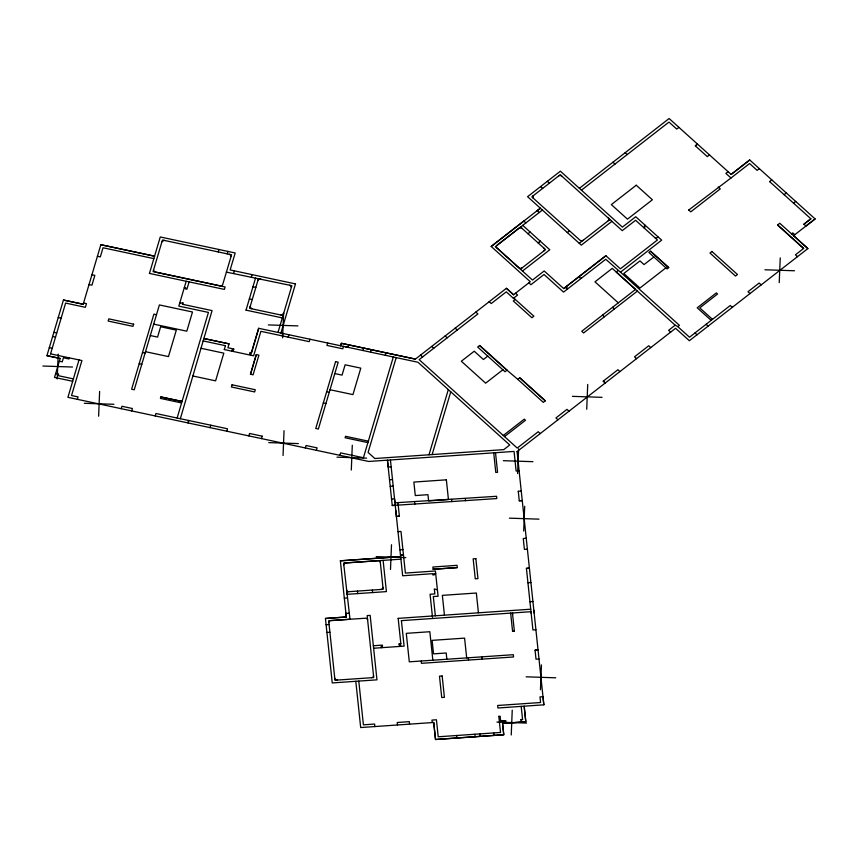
<?xml version="1.0" encoding="UTF-8"?>
<svg xmlns="http://www.w3.org/2000/svg" width="858" height="858" viewBox="0 0 858 858"><rect width="100%" height="100%" fill="white"/><g stroke="black" fill="none" stroke-linecap="round" stroke-linejoin="round"><path stroke-width="1.29" d="M57.207 378.936L58.205 354.139M98.627 416.194L99.625 391.398M282.614 337.816L283.623 313.009M283.043 455.501L284.052 430.705M351.297 470.045L352.295 445.248M390.497 569.519L391.505 544.723M517.61 473.584L518.618 448.788M511.239 734.974L512.237 710.177M523.691 531.059L524.688 506.252M540.454 689.714L541.452 664.918M586.722 409.245L587.719 384.448M779.236 282.668L780.244 257.872M532.807 196.439L532.775 197.168A2.166 1.813 1 0 0 532.968 197.705A2.199 1.845 1 0 0 533.344 198.155M340.744 345.753L341.387 343.307L415.401 359.084M121.203 408.708L121.933 406.263L132.389 408.505L131.66 410.939M180.33 418.715L212.076 310.596L182.443 304.279L182.883 302.82L179.654 303.303M182.443 304.3L182.883 302.842M227.209 253.85L227.938 251.405M340.605 345.753L341.323 343.307L415.401 359.116L506.413 288.299L513.567 294.744L530.287 281.735L491.173 246.45L540.358 208.194L537.183 210.693M72.673 381.284L54.526 377.434L60.146 358.462L46.933 355.662L63.438 300.021L83.183 304.225M50.558 353.871L65.616 303.078L85.371 307.303L86.444 303.646L83.548 303.024M58.559 374.227L58.151 375.643L73.391 378.893M100.836 244.723L154.569 256.188L100.847 244.712L83.183 304.258L63.438 300.032M69.283 357.85L68.962 358.955L63.438 357.765L62.237 361.851L59.331 361.218M79.011 359.92L67.921 397.318L368.726 461.465L514.06 451.426L516.13 471.042L519.111 470.838M77.359 399.367L78.078 396.922L71.536 395.527L81.918 360.542L50.558 353.861M149.453 273.434L160.264 236.969L235.199 252.971L230.148 269.938L295.495 283.901M186.197 281.252L178.818 306.113L208.44 312.419L177.113 418.039M189.092 281.874L186.915 289.232L185.467 288.91L185.789 287.816L184.341 287.505M155.191 415.948L155.909 413.502L227.499 428.775L226.78 431.209M182.025 401.447L160.832 396.922L160.392 398.402L181.596 402.917M218.211 251.93L218.929 249.485M233.644 273.294L234.363 270.849M224.292 349.571L225.439 345.667M229.065 343.876L203.796 338.492L229.065 343.854L227.917 347.758L233.719 349.002L233.365 350.214L232.057 349.914L231.692 351.147M251.351 277.07L252.08 274.646M210.081 427.649L210.8 425.203M233.365 350.193L233.719 348.981M246.021 310.167L255.566 277.96M258.473 278.571L249.646 308.354L283.043 315.465M250.568 355.169L250.933 353.946L249.624 353.668L249.989 352.445L251.437 352.777L258.698 328.303L417.975 362.248L509.749 444.991L503.796 449.624L374.839 458.526L368.082 452.413L396.214 357.593M251.437 352.756L258.698 328.282M250.472 374.249L256.306 354.569L258.923 355.148L253.078 374.817L250.472 374.249L256.306 354.59M278.013 332.411L291.87 285.693L226.415 272.125M248.852 435.918L249.571 433.472L262.205 436.175M280.92 333.033L295.495 283.869M282.089 335.864L282.808 333.419M288.181 337.162L288.899 334.717M261.486 438.61L262.205 436.164M309.963 339.21L309.234 341.656L260.886 331.327L253.625 355.823L224.292 349.56M327.681 342.986L326.952 345.431L342.782 348.798L343.5 346.353M305.341 447.951L306.059 445.506L317.095 447.876L316.377 450.3M348.798 344.905L348.08 347.351L345.088 346.696M363.61 348.069L363.009 350.514M339.897 455.319L340.615 452.885L363.417 457.743L393.307 356.992M370.517 352.123L371.235 349.678M385.328 355.287L386.046 352.842M428.989 454.783L448.326 389.596M432.142 454.568L450.761 391.784M161.905 241.784L163.975 240.369A2.284 1.909 1 0 1 164.629 240.422M257.926 280.33L259.556 278.968A2.166 1.813 1 0 1 259.995 278.914A2.284 1.909 1 0 1 260.65 278.968M283.58 313.567L281.521 314.983A2.284 1.909 1 0 1 280.866 314.918M517.074 451.598L675.578 328.292L689.371 340.723L807.871 248.584L793.564 235.671L815.1 218.919L749.72 159.974L731.134 174.421L669.122 118.522L579.375 188.342M491.162 246.482L523.852 221.053L525.89 222.908M495.388 246.632L542.395 210.049M581.424 190.186L668.983 122.072L676.748 129.086L678.935 127.37M527.938 233.751L530.126 232.035M520.42 269.197L545.559 249.614L520.538 227.038M567.32 232.55L569.508 230.813M522.468 271.042L549.796 249.764L522.726 225.354M695.334 145.828L697.522 144.133L695.334 145.849L707.292 156.628L709.48 154.912M579.279 243.318L609.888 219.487M611.926 221.343L581.316 245.163L527.584 196.686L560.381 171.182L622.393 227.123L635.724 216.731L661.668 240.143L620.463 272.201L605.737 259.266L563.545 292.106L544.026 274.496L530.909 284.717L528.871 282.85M489.199 301.705L491.237 303.56L506.274 291.849L513.416 298.316L517.578 295.066L515.529 293.232M479.643 345.517L507.024 370.206L479.643 345.506L477.681 347.05L505.051 371.739L507.024 370.184L517.771 379.343L519.744 377.799L545.28 400.825L543.307 402.37L517.771 379.333M495.388 246.6L532.475 280.062L544.176 270.956L563.685 288.567L605.877 255.727L620.388 268.822L657.442 239.983L635.585 220.27L622.243 230.663L560.231 174.721L531.81 196.857L579.933 240.165A2.199 1.845 1 0 0 580.448 240.508A2.166 1.813 1 0 0 581.113 240.712M563.685 288.567L605.877 255.748M645.227 225.3L644.133 226.169L645.055 226.995L643.961 227.842M487.794 356.102L483.419 359.502L474.227 351.212L461.325 361.239L485.639 383.172L502.917 369.734M728.067 171.675L725.889 173.391L730.995 177.992L749.581 163.524L757.131 170.356L759.319 168.64M731.134 174.453L749.72 159.985M688.727 210.017L730.995 177.992M655.405 238.159L658.504 237.269M618.2 270.506L616.237 272.061L675.182 325.203L677.766 326.619L689.51 337.215L730.287 305.491L732.335 307.346M650.536 251.201L648.895 252.488L667.074 268.886L668.714 267.589L650.536 251.201L668.714 267.61M653.903 256.939L644.058 264.586L639.971 260.907L623.798 273.488L639.939 288.041L665.958 267.803M769.594 181.596L771.782 179.88M637.376 291.109L583.601 332.958L581.756 331.274L635.542 289.403L612.247 268.393L594.98 281.832L618.264 302.831M784.105 194.68L786.293 192.964M793.5 203.153L795.688 201.437M503.271 435.489L524.259 419.144L525.493 420.27L504.504 436.593M797.479 256.671L795.441 254.815L803.635 248.445L777.584 224.968L779.772 223.252L807.871 248.595M815.1 218.94L805.973 226.051L803.925 224.195L810.874 218.79L769.594 181.585M791.526 233.859L792.781 232.883L794.819 234.727L793.564 235.703M803.925 224.206L810.874 218.811M603.249 381.134L605.298 382.979L603.249 381.145L617.899 369.734L619.937 371.6M675.182 325.193L668.618 330.309L670.666 332.153M677.766 326.619L679.407 325.332L620.463 272.179M583.108 240.261L582.936 240.379A2.338 1.963 1 0 1 582.561 240.572A2.166 1.813 1 0 1 581.938 240.744L581.059 240.712M371.493 677.638L371.707 677.606A2.242 1.877 1 0 0 372.855 677.112A2.263 1.898 1 0 0 373.52 675.975L373.52 675.611M399.067 643.972L400.858 643.832M391.162 466.816L388.181 467.042L387.516 460.789M389.521 479.783L392.503 479.558M390.218 486.336L393.2 486.121M391.559 499.088L394.551 498.863L394.959 502.809L496.578 496.289L496.814 498.552L392.245 505.512L387.451 460.135M518.264 491.28L521.246 491.066M519.272 500.761L522.254 500.557L519.272 500.782L518.264 491.269M395.742 510.199L396.396 516.419L399.378 516.205L397.94 502.595M396.396 516.43L399.378 516.226M398.005 531.67L400.986 531.445L405.384 573.069L435.414 570.978L438.084 596.235L433.311 596.557L435.349 615.797M526.244 538.288L523.262 538.502L524.41 549.377L527.391 549.152M399.925 549.785L402.906 549.56M403.464 554.815L400.482 555.019L403.464 554.826M340.369 560.789L400.654 556.628L340.369 560.821L346.31 616.999L325.439 618.479L332.25 682.936L376.962 679.836L370.152 615.379L367.17 615.594L373.723 677.563L334.974 680.233L328.689 620.752L350 619.283L343.608 563.095L400.911 559.159M433.129 569.251L457.271 567.578L457.035 565.336L432.893 567.02L433.129 569.262L457.271 567.599M434.202 573.723L435.692 573.605M526.415 568.361L529.397 568.157L526.415 568.35L532.925 629.954L535.907 629.729M527.927 582.732L530.909 582.507M437.408 589.843L434.309 588.942L434.834 593.94L430.072 594.262L432.496 617.256M344.315 598.176L347.297 597.962M348.906 613.191L345.924 613.416L346.31 617.031M529.944 601.715L532.915 601.501M325.45 618.446L346.31 616.999L345.924 613.395M398.166 618.361L530.727 609.201M326.104 624.721L329.086 624.495M401.405 620.656L530.995 611.7L531.145 613.148M326.919 632.464L329.901 632.249M510.649 613.105L512.58 631.359L514.371 631.22M512.58 631.359L514.371 631.231L512.441 612.977L512.591 614.435M373.359 645.752L382.378 645.109L382.507 646.374L381.166 646.471L381.295 647.715M373.627 648.251L404.107 646.128L401.405 620.645M535.06 650.182L538.041 649.967L535.06 650.192L536.014 659.191L538.996 658.965M543.843 704.815L497.93 708L497.672 705.48L540.594 702.52L539.993 696.9L542.975 696.696L543.843 704.836L517.074 451.565M498.82 716.366L500.16 716.258L500.664 721.02L505.652 720.677L505.92 723.176M433.719 722.479L435.51 739.489L503.764 734.759L502.563 723.391L525.815 721.793L524.163 706.177L525.815 721.771L502.563 723.38L503.764 734.738L435.51 739.489L433.719 722.468L360.682 727.541L355.802 681.295M500.664 721.01L505.652 720.666M521.117 722.125L520.86 719.615L522.576 719.497L521.181 706.381M520.86 719.626L522.565 719.508M500.525 732.464L438.224 736.786L436.432 719.776L431.96 720.098L432.228 722.597M392.245 505.48L395.238 505.394M348.884 591.612L348.445 591.602A2.263 1.898 1 0 1 347.082 591.044A2.242 1.877 1 0 1 346.482 590.068L346.45 589.886M337.205 679.997L336.765 679.997A2.263 1.898 1 0 1 335.403 679.429A2.242 1.877 1 0 1 334.77 678.281M764.939 269.777L794.54 270.763M268.318 324.914L297.919 325.911M42.9 366.034L72.501 367.031M572.415 396.353L602.016 397.34M84.32 403.303L113.932 404.29M268.747 442.61L298.348 443.597M503.314 460.692L532.915 461.679M336.99 457.153L366.602 458.151M509.384 518.157L538.996 519.154M376.201 556.628L405.802 557.614M526.147 676.823L555.759 677.809M496.932 722.071L526.544 723.069M520.945 227.82L520.066 227.788A2.166 1.813 1 0 0 519.433 227.96A2.199 1.845 1 0 0 518.897 228.271L497.029 245.27A2.199 1.845 1 0 0 496.621 245.753A2.166 1.813 1 0 0 496.374 246.257L496.353 246.943A2.166 1.813 1 0 0 496.557 247.469A2.199 1.845 1 0 0 496.921 247.93L518.886 267.728A2.199 1.845 1 0 0 519.465 268.082A2.166 1.813 1 0 0 520.077 268.286L520.892 268.318A2.166 1.813 1 0 0 521.525 268.146A2.199 1.845 1 0 0 522.061 267.835M153.85 258.623L103.024 247.769L100.322 256.896L97.415 256.263M252.96 286.765L255.856 287.398M149.453 273.423L224.378 289.403L225.107 286.958L153.078 271.632L162.452 240.026L231.574 254.772L222.672 284.631A2.166 1.823 1 0 1 222.372 285.113L222.233 285.264A2.306 1.931 1 0 1 221.718 285.607L221.525 285.693A2.22 1.855 1 0 1 220.678 285.875A2.306 1.931 1 0 1 219.97 285.821L155.255 272.007L153.625 270.635A2.166 1.813 1 0 1 153.55 270.27A2.284 1.909 1 0 1 153.614 269.723M249.346 298.906L252.252 299.549M91.935 274.721L94.841 275.364L91.924 285.199L89.017 284.566M246.021 310.146L282.325 317.9M156.51 314.714L153.893 314.146L131.617 389.232L134.234 389.789L159.384 304.933L192.492 311.99L186.808 331.188L153.7 324.131M203.078 340.905L225.439 345.688M334.802 373.573L342.063 375.118L345.12 364.8L360.8 368.136L352.949 394.616L330.008 389.725M150.311 335.542L157.572 337.097L160.628 326.769L176.319 330.115L168.458 356.596L145.517 351.705M58.247 317.524L61.143 318.157M200.879 348.262L223.82 353.153L215.605 380.845L192.664 375.954M53.85 332.346L56.757 332.979M142.503 352.531L145.12 353.099M326.63 391.774L329.247 392.342M52.617 336.475L55.523 337.108M139.189 363.706L141.806 364.275M323.316 402.949L325.933 403.517M49.303 347.651L52.209 348.284M46.933 355.652L60.146 358.462M55.652 373.605L58.559 374.238M368.339 441.162L345.538 436.304L345.109 437.762L367.91 442.621M160.832 396.943L182.025 401.458M229.397 254.225L231.027 255.598A2.166 1.813 1 0 1 231.092 255.963A2.284 1.909 1 0 1 231.027 256.521M289.693 285.167L291.398 286.904A2.284 1.909 1 0 1 291.334 287.451M251.823 308.73L250.118 306.992A2.284 1.909 1 0 1 250.182 306.445M513.416 298.316L515.283 299.442M777.584 224.946L803.635 248.445M718.243 187.044L720.28 188.899L690.765 211.851L688.727 209.996M625.182 152.703L627.219 154.558M761.185 284.899L759.148 283.043L747.994 291.731L750.042 293.575M612.934 162.226L614.982 164.082M712.472 319.358L699.753 307.883L717.567 294.015L716.344 292.91L697.211 307.808L711.164 320.377M706.134 324.281L708.172 326.137M547.372 181.306L549.41 183.172M540.594 186.583L542.631 188.438M694.98 332.947L697.028 334.802M537.183 210.682L539.232 212.537M581.359 278.249L578.335 277.155M612.58 307.303L614.425 308.977M650.772 347.619L648.723 345.763L634.512 356.831L636.561 358.676M602.53 315.122L604.364 316.795M566.087 286.679L567.106 287.612L566.13 288.374L567.149 289.296M506.413 288.309L513.567 294.777M475.858 312.076L477.906 313.931L419.144 359.631L517.224 448.058L538.213 431.735L540.25 433.58M569.004 411.218L566.956 409.363L555.92 417.964L557.957 419.798M519.744 377.81L545.28 400.847M455.201 328.142L457.239 329.998M445.141 335.961L447.19 337.816M431.703 346.418L433.74 348.284M420.549 355.094L422.586 356.949M367.385 619.186L367.632 619.884M380.33 562.387L380.298 562.205A2.242 1.877 1 0 0 379.686 561.229A2.263 1.898 1 0 0 378.335 560.671L345.849 562.88A2.242 1.877 1 0 0 344.476 563.395M533.848 610.263L534.126 612.944M495.506 452.713L497.576 472.329L495.785 472.447L493.715 452.831M498.82 716.355L500.525 732.485M493.672 732.947L493.929 735.456M478.421 612.762L476.34 593.017L442.353 595.366L444.444 615.111M482.024 656.853L482.26 659.126M479.954 733.89L480.223 736.4M451.576 499.388L451.812 501.662M468.307 657.807L468.554 660.07M466.677 657.871L464.586 638.127L432.1 640.368L433.526 653.86L446.192 652.992L446.857 659.234M474.892 734.234L475.15 736.754M456.703 735.488L456.971 738.009M434.202 573.702L434.32 574.849L432.829 574.946L432.7 573.68L402.67 575.772L390.433 459.963M432.84 660.199L429.837 631.724L406.284 633.343L409.298 661.829L513.32 654.697L513.556 656.96L421.46 663.32L421.214 661.057M414.607 501.941L414.854 504.204M409.566 724.163L409.309 721.653L397.233 722.5L397.501 724.999M398.166 618.35L400.858 643.854M399.067 643.961L399.206 645.227L400.547 645.119L400.675 646.385M383.108 560.371L386.411 591.612L346.911 594.347L346.643 591.827L383.161 589.307L380.126 560.574M358.783 681.091L363.406 724.828L374.581 724.045L374.849 726.565M465.283 498.444L465.519 500.707M372.361 590.057L372.619 592.567M357.454 591.087L357.722 593.597M382.968 587.365L382.958 587.741A2.263 1.898 1 0 1 382.303 588.878A2.242 1.877 1 0 1 380.931 589.403M343.811 564.907L343.811 564.532A2.263 1.898 1 0 1 344.476 563.395M328.882 622.565L328.893 622.189A2.263 1.898 1 0 1 329.547 621.053A2.242 1.877 1 0 1 330.92 620.527L365.862 618.2A2.306 1.931 1 0 1 366.473 618.393A2.134 1.791 1 0 1 367.363 619.154M543.929 250.836A2.199 1.845 1 0 0 544.337 250.407A2.166 1.813 1 0 0 544.573 249.893L544.605 249.163A2.166 1.813 1 0 0 544.401 248.681A2.199 1.845 1 0 0 544.026 248.23M522.007 228.367A2.199 1.845 1 0 0 521.492 228.024A2.166 1.813 1 0 0 520.881 227.82M608.247 220.71A2.199 1.845 1 0 0 608.654 220.281A2.166 1.813 1 0 0 608.901 219.766L608.923 219.037A2.166 1.813 1 0 0 608.73 218.511A2.199 1.845 1 0 0 608.354 218.05M558.601 175.944A2.199 1.845 1 0 1 559.137 175.633A2.166 1.813 1 0 1 559.77 175.472L560.639 175.504A2.166 1.813 1 0 1 561.196 175.708A2.199 1.845 1 0 1 561.7 176.051M533.451 195.549A2.199 1.845 1 0 0 533.043 195.978A2.166 1.813 1 0 0 532.797 196.493M133.623 324.163L132.979 326.362L108.151 321.053L108.794 318.865L133.623 324.174M188.728 420.495L188.009 422.93L188.728 420.517M232.057 384.792L231.403 386.99L254.644 391.945L255.287 389.736L232.057 384.792M335.575 361.647L315.755 428.474L318.361 429.032L338.181 362.205L335.575 361.647M540.347 241.248L538.159 242.943L540.347 241.259M636.25 185.221L611.336 204.601L627.477 219.155L652.391 199.775L636.25 185.221M515.283 299.431L513.309 300.976L531.906 317.739L533.88 316.194L515.283 299.431M711.925 251.48L709.963 253.024L735.499 276.061L737.472 274.506L711.925 251.48M446.353 479.826L413.867 482.067L415.293 495.559L427.96 494.68L428.625 500.933L448.444 499.56L446.353 479.826M475.847 558.622L473.166 558.826L475.278 578.818L477.96 578.614L475.847 558.622M442.16 675.965L439.478 676.168L441.731 697.533L444.412 697.329L442.16 675.965"/></g></svg>
